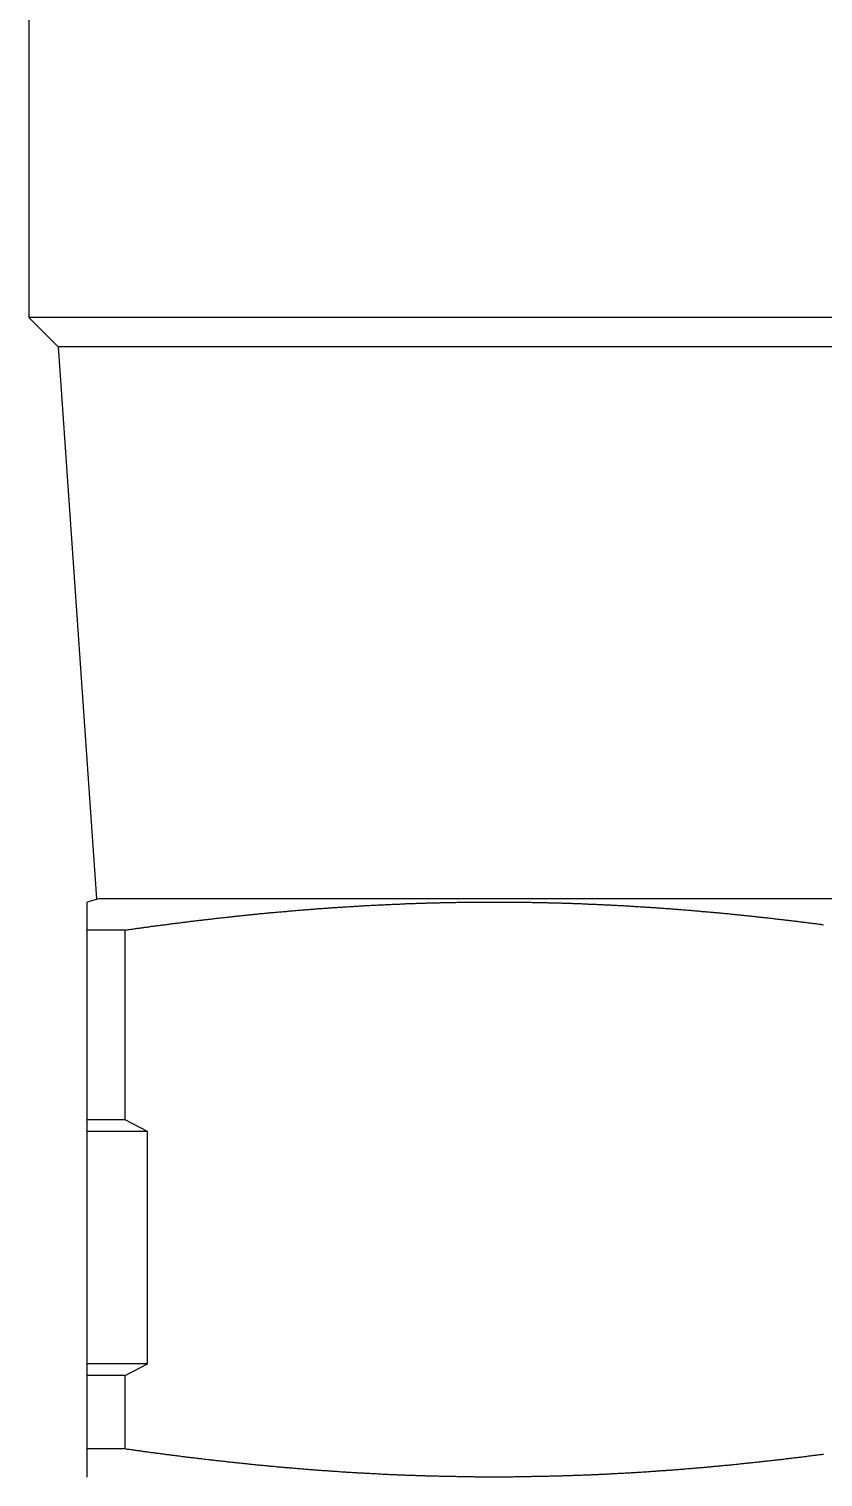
# Model space of a CAD drawing. Extents: x -1 to 104, y -14 to 81.
# Drawn here: x 88.81 to 95.64, y 7.49 to 19.95 of the extents above; entities that cross this region are included whole.
import ezdxf

# ---------------------------------------------------------------- set-up
doc = ezdxf.new("R2010")
doc.units = 0
doc.layers.get('0').update_dxf_attribs({"linetype": 'CONTINUOUS'})

msp = doc.modelspace()

# ---------------------------------------------------------------- linework, layer by layer
at = {"color": 7, "linetype": 'CONTINUOUS'}
for p, q in [((88.814, 20.468), (88.814, 17.468)), ((103.814, 17.468), (88.814, 17.468)), ((88.814, 17.468), (89.064, 17.218)), ((103.564, 17.218), (89.064, 17.218)), ((89.064, 17.218), (89.396, 12.468)), ((89.414, 12.468), (89.314, 12.441)), ((103.214, 12.468), (89.414, 12.468)), ((89.314, 7.495), (89.314, 12.441)), ((89.643, 12.2), (89.314, 12.2)), ((89.643, 10.568), (89.643, 12.2)), ((89.643, 10.568), (89.314, 10.568)), ((89.834, 10.468), (89.314, 10.468)), ((89.834, 10.468), (89.643, 10.568)), ((89.834, 8.468), (89.834, 10.468)), ((89.834, 8.468), (89.314, 8.468)), ((89.643, 8.368), (89.314, 8.368)), ((89.643, 8.368), (89.834, 8.468)), ((89.643, 7.736), (89.643, 8.368)), ((89.643, 7.736), (89.314, 7.736))]:
    msp.add_line(p, q, dxfattribs=at)
at = {"color": 7}
for points in [[(89.643, 12.2, 0), (89.652, 12.201, 0), (89.662, 12.203, 0), (89.671, 12.204, 0), (89.68, 12.205, 0), (89.69, 12.207, 0), (89.699, 12.208, 0), (89.709, 12.209, 0), (89.718, 12.211, 0), (89.727, 12.212, 0), (89.737, 12.213, 0), (89.746, 12.215, 0), (89.756, 12.216, 0), (89.765, 12.217, 0), (89.774, 12.219, 0), (89.784, 12.22, 0), (89.793, 12.221, 0), (89.803, 12.223, 0), (89.812, 12.224, 0), (89.821, 12.225, 0), (89.831, 12.226, 0), (89.84, 12.228, 0), (89.85, 12.229, 0), (89.859, 12.23, 0), (89.868, 12.232, 0), (89.878, 12.233, 0), (89.887, 12.234, 0), (89.897, 12.235, 0), (89.906, 12.236, 0), (89.915, 12.238, 0), (89.925, 12.239, 0), (89.934, 12.24, 0), (89.944, 12.242, 0), (89.953, 12.243, 0), (89.963, 12.244, 0), (89.972, 12.245, 0), (89.981, 12.246, 0), (89.991, 12.248, 0), (90, 12.249, 0), (90.01, 12.25, 0), (90.019, 12.251, 0), (90.028, 12.253, 0), (90.038, 12.254, 0), (90.047, 12.255, 0), (90.056, 12.256, 0), (90.066, 12.257, 0), (90.075, 12.259, 0), (90.085, 12.26, 0), (90.094, 12.261, 0), (90.104, 12.262, 0), (90.113, 12.263, 0), (90.122, 12.265, 0), (90.132, 12.266, 0), (90.141, 12.267, 0), (90.151, 12.268, 0), (90.16, 12.269, 0), (90.169, 12.27, 0), (90.179, 12.272, 0), (90.188, 12.273, 0), (90.198, 12.274, 0), (90.207, 12.275, 0), (90.217, 12.276, 0), (90.226, 12.277, 0), (90.235, 12.278, 0), (90.245, 12.28, 0), (90.254, 12.281, 0), (90.264, 12.282, 0), (90.273, 12.283, 0), (90.282, 12.284, 0), (90.292, 12.285, 0), (90.301, 12.286, 0), (90.311, 12.287, 0), (90.32, 12.289, 0), (90.33, 12.29, 0), (90.339, 12.291, 0), (90.349, 12.292, 0), (90.358, 12.293, 0), (90.367, 12.294, 0), (90.377, 12.295, 0), (90.386, 12.296, 0), (90.396, 12.297, 0), (90.405, 12.299, 0), (90.415, 12.3, 0), (90.424, 12.301, 0), (90.433, 12.302, 0), (90.443, 12.303, 0), (90.452, 12.304, 0), (90.462, 12.305, 0), (90.471, 12.306, 0), (90.481, 12.307, 0), (90.49, 12.308, 0), (90.499, 12.309, 0), (90.509, 12.31, 0), (90.518, 12.311, 0), (90.528, 12.312, 0), (90.537, 12.313, 0), (90.546, 12.314, 0), (90.556, 12.315, 0), (90.565, 12.316, 0), (90.575, 12.317, 0), (90.584, 12.318, 0), (90.594, 12.319, 0), (90.603, 12.32, 0), (90.612, 12.321, 0), (90.622, 12.322, 0), (90.631, 12.323, 0), (90.641, 12.324, 0), (90.65, 12.325, 0), (90.66, 12.326, 0), (90.669, 12.327, 0), (90.679, 12.328, 0), (90.688, 12.329, 0), (90.698, 12.33, 0), (90.707, 12.331, 0), (90.716, 12.332, 0), (90.726, 12.333, 0), (90.735, 12.334, 0), (90.745, 12.335, 0), (90.754, 12.336, 0), (90.764, 12.337, 0), (90.773, 12.338, 0), (90.782, 12.339, 0), (90.792, 12.339, 0), (90.801, 12.341, 0), (90.811, 12.341, 0), (90.82, 12.342, 0), (90.83, 12.343, 0), (90.839, 12.344, 0), (90.849, 12.345, 0), (90.858, 12.346, 0), (90.867, 12.347, 0), (90.877, 12.348, 0), (90.886, 12.349, 0), (90.896, 12.35, 0), (90.905, 12.35, 0), (90.915, 12.351, 0), (90.924, 12.352, 0), (90.934, 12.353, 0), (90.943, 12.354, 0), (90.953, 12.355, 0), (90.962, 12.356, 0), (90.971, 12.356, 0), (90.981, 12.357, 0), (90.99, 12.358, 0), (91, 12.359, 0), (91.009, 12.36, 0), (91.019, 12.361, 0), (91.028, 12.361, 0), (91.037, 12.362, 0), (91.047, 12.363, 0), (91.056, 12.364, 0), (91.066, 12.365, 0), (91.075, 12.366, 0), (91.085, 12.366, 0), (91.094, 12.367, 0), (91.104, 12.368, 0), (91.113, 12.369, 0), (91.123, 12.37, 0), (91.132, 12.37, 0), (91.141, 12.371, 0), (91.151, 12.372, 0), (91.16, 12.373, 0), (91.17, 12.373, 0), (91.179, 12.374, 0), (91.189, 12.375, 0), (91.198, 12.376, 0), (91.208, 12.376, 0), (91.217, 12.377, 0), (91.227, 12.378, 0), (91.236, 12.379, 0), (91.246, 12.379, 0), (91.255, 12.38, 0), (91.264, 12.381, 0), (91.274, 12.382, 0), (91.283, 12.382, 0), (91.293, 12.383, 0), (91.302, 12.384, 0), (91.312, 12.384, 0), (91.321, 12.385, 0), (91.331, 12.386, 0), (91.34, 12.386, 0), (91.35, 12.387, 0), (91.359, 12.388, 0), (91.369, 12.389, 0), (91.378, 12.389, 0), (91.388, 12.39, 0), (91.397, 12.391, 0), (91.406, 12.391, 0), (91.416, 12.392, 0), (91.425, 12.393, 0), (91.435, 12.393, 0), (91.444, 12.394, 0), (91.454, 12.395, 0), (91.463, 12.395, 0), (91.473, 12.396, 0), (91.482, 12.396, 0), (91.492, 12.397, 0), (91.501, 12.398, 0), (91.511, 12.398, 0), (91.52, 12.399, 0), (91.529, 12.399, 0), (91.539, 12.4, 0), (91.548, 12.401, 0), (91.558, 12.401, 0), (91.567, 12.402, 0), (91.577, 12.402, 0), (91.586, 12.403, 0), (91.596, 12.404, 0), (91.605, 12.404, 0), (91.615, 12.405, 0), (91.624, 12.405, 0), (91.634, 12.406, 0), (91.643, 12.406, 0), (91.653, 12.407, 0), (91.662, 12.408, 0), (91.672, 12.408, 0), (91.681, 12.409, 0), (91.691, 12.409, 0), (91.7, 12.41, 0), (91.709, 12.41, 0), (91.719, 12.411, 0), (91.728, 12.411, 0), (91.738, 12.412, 0), (91.747, 12.412, 0), (91.757, 12.413, 0), (91.766, 12.413, 0), (91.776, 12.414, 0), (91.785, 12.414, 0), (91.795, 12.415, 0), (91.804, 12.415, 0), (91.814, 12.416, 0), (91.823, 12.416, 0), (91.833, 12.417, 0), (91.842, 12.417, 0), (91.852, 12.418, 0), (91.861, 12.418, 0), (91.871, 12.418, 0), (91.88, 12.419, 0), (91.889, 12.419, 0), (91.899, 12.42, 0), (91.908, 12.42, 0), (91.918, 12.421, 0), (91.927, 12.421, 0), (91.937, 12.422, 0), (91.946, 12.422, 0), (91.956, 12.422, 0), (91.965, 12.423, 0), (91.975, 12.423, 0), (91.984, 12.424, 0), (91.994, 12.424, 0), (92.003, 12.424, 0), (92.013, 12.425, 0), (92.022, 12.425, 0), (92.032, 12.425, 0), (92.041, 12.426, 0), (92.051, 12.426, 0), (92.06, 12.427, 0), (92.07, 12.427, 0), (92.079, 12.427, 0), (92.089, 12.428, 0), (92.098, 12.428, 0), (92.108, 12.428, 0), (92.117, 12.429, 0), (92.126, 12.429, 0), (92.136, 12.429, 0), (92.145, 12.43, 0), (92.155, 12.43, 0), (92.164, 12.43, 0), (92.174, 12.431, 0), (92.183, 12.431, 0), (92.193, 12.431, 0), (92.202, 12.432, 0), (92.212, 12.432, 0), (92.221, 12.432, 0), (92.231, 12.432, 0), (92.24, 12.433, 0), (92.25, 12.433, 0), (92.259, 12.433, 0), (92.269, 12.434, 0), (92.278, 12.434, 0), (92.288, 12.434, 0), (92.297, 12.434, 0), (92.307, 12.435, 0), (92.316, 12.435, 0), (92.326, 12.435, 0), (92.335, 12.435, 0), (92.345, 12.435, 0), (92.354, 12.436, 0), (92.364, 12.436, 0), (92.373, 12.436, 0), (92.383, 12.436, 0), (92.392, 12.437, 0), (92.401, 12.437, 0), (92.411, 12.437, 0), (92.421, 12.437, 0), (92.43, 12.437, 0), (92.439, 12.438, 0), (92.449, 12.438, 0), (92.458, 12.438, 0), (92.468, 12.438, 0), (92.477, 12.438, 0), (92.487, 12.438, 0), (92.496, 12.439, 0), (92.506, 12.439, 0), (92.515, 12.439, 0), (92.525, 12.439, 0), (92.534, 12.439, 0), (92.544, 12.439, 0), (92.553, 12.439, 0), (92.563, 12.44, 0), (92.572, 12.44, 0), (92.582, 12.44, 0), (92.591, 12.44, 0), (92.601, 12.44, 0), (92.61, 12.44, 0), (92.62, 12.44, 0), (92.629, 12.44, 0), (92.639, 12.44, 0), (92.648, 12.441, 0), (92.658, 12.441, 0), (92.667, 12.441, 0), (92.677, 12.441, 0), (92.686, 12.441, 0), (92.696, 12.441, 0), (92.705, 12.441, 0), (92.715, 12.441, 0), (92.724, 12.441, 0), (92.734, 12.441, 0), (92.743, 12.441, 0), (92.753, 12.441, 0), (92.762, 12.441, 0), (92.772, 12.441, 0), (92.781, 12.441, 0), (92.79, 12.441, 0), (92.8, 12.441, 0), (92.809, 12.441, 0), (92.819, 12.441, 0), (92.829, 12.441, 0), (92.838, 12.441, 0), (92.847, 12.441, 0), (92.857, 12.441, 0), (92.866, 12.441, 0), (92.876, 12.441, 0), (92.885, 12.441, 0), (92.895, 12.441, 0), (92.904, 12.441, 0), (92.914, 12.441, 0), (92.923, 12.441, 0), (92.933, 12.441, 0), (92.942, 12.441, 0), (92.952, 12.441, 0), (92.961, 12.441, 0), (92.971, 12.441, 0), (92.98, 12.441, 0), (92.99, 12.44, 0), (92.999, 12.44, 0), (93.009, 12.44, 0), (93.018, 12.44, 0), (93.028, 12.44, 0), (93.037, 12.44, 0), (93.047, 12.44, 0), (93.056, 12.44, 0), (93.066, 12.44, 0), (93.075, 12.439, 0), (93.085, 12.439, 0), (93.094, 12.439, 0), (93.104, 12.439, 0), (93.113, 12.439, 0), (93.123, 12.439, 0), (93.132, 12.439, 0), (93.142, 12.438, 0), (93.151, 12.438, 0), (93.16, 12.438, 0), (93.17, 12.438, 0), (93.18, 12.438, 0), (93.189, 12.438, 0), (93.198, 12.437, 0), (93.208, 12.437, 0), (93.217, 12.437, 0), (93.227, 12.437, 0), (93.236, 12.437, 0), (93.246, 12.436, 0), (93.255, 12.436, 0), (93.265, 12.436, 0), (93.274, 12.436, 0), (93.284, 12.435, 0), (93.293, 12.435, 0), (93.303, 12.435, 0), (93.312, 12.435, 0), (93.322, 12.435, 0), (93.331, 12.434, 0), (93.341, 12.434, 0), (93.35, 12.434, 0), (93.36, 12.434, 0), (93.369, 12.433, 0), (93.379, 12.433, 0), (93.388, 12.433, 0), (93.398, 12.432, 0), (93.407, 12.432, 0), (93.417, 12.432, 0), (93.426, 12.432, 0), (93.436, 12.431, 0), (93.445, 12.431, 0), (93.455, 12.431, 0), (93.464, 12.43, 0), (93.474, 12.43, 0), (93.483, 12.43, 0), (93.493, 12.429, 0), (93.502, 12.429, 0), (93.511, 12.429, 0), (93.521, 12.428, 0), (93.53, 12.428, 0), (93.54, 12.428, 0), (93.549, 12.427, 0), (93.559, 12.427, 0), (93.568, 12.427, 0), (93.578, 12.426, 0), (93.587, 12.426, 0), (93.597, 12.425, 0), (93.606, 12.425, 0), (93.616, 12.425, 0), (93.625, 12.424, 0), (93.635, 12.424, 0), (93.644, 12.424, 0), (93.654, 12.423, 0), (93.663, 12.423, 0), (93.673, 12.422, 0), (93.682, 12.422, 0), (93.692, 12.422, 0), (93.701, 12.421, 0), (93.71, 12.421, 0), (93.72, 12.42, 0), (93.73, 12.42, 0), (93.739, 12.419, 0), (93.749, 12.419, 0), (93.758, 12.418, 0), (93.767, 12.418, 0), (93.777, 12.418, 0), (93.786, 12.417, 0), (93.796, 12.417, 0), (93.805, 12.416, 0), (93.815, 12.416, 0), (93.824, 12.415, 0), (93.834, 12.415, 0), (93.843, 12.414, 0), (93.853, 12.414, 0), (93.862, 12.413, 0), (93.872, 12.413, 0), (93.881, 12.412, 0), (93.891, 12.412, 0), (93.9, 12.411, 0), (93.909, 12.411, 0), (93.919, 12.41, 0), (93.928, 12.41, 0), (93.938, 12.409, 0), (93.947, 12.409, 0), (93.957, 12.408, 0), (93.966, 12.408, 0), (93.976, 12.407, 0), (93.985, 12.406, 0), (93.995, 12.406, 0), (94.004, 12.405, 0), (94.014, 12.405, 0), (94.023, 12.404, 0), (94.033, 12.404, 0), (94.042, 12.403, 0), (94.052, 12.402, 0), (94.061, 12.402, 0), (94.071, 12.401, 0), (94.08, 12.401, 0), (94.09, 12.4, 0), (94.099, 12.399, 0), (94.108, 12.399, 0), (94.118, 12.398, 0), (94.127, 12.398, 0), (94.137, 12.397, 0), (94.146, 12.396, 0), (94.156, 12.396, 0), (94.165, 12.395, 0), (94.175, 12.395, 0), (94.184, 12.394, 0), (94.194, 12.393, 0), (94.203, 12.393, 0), (94.213, 12.392, 0), (94.222, 12.391, 0), (94.231, 12.391, 0), (94.241, 12.39, 0), (94.25, 12.389, 0), (94.26, 12.389, 0), (94.269, 12.388, 0), (94.279, 12.387, 0), (94.288, 12.386, 0), (94.298, 12.386, 0), (94.307, 12.385, 0), (94.317, 12.384, 0), (94.326, 12.384, 0), (94.336, 12.383, 0), (94.345, 12.382, 0), (94.355, 12.382, 0), (94.364, 12.381, 0), (94.373, 12.38, 0), (94.383, 12.379, 0), (94.392, 12.379, 0), (94.402, 12.378, 0), (94.411, 12.377, 0), (94.421, 12.376, 0), (94.43, 12.376, 0), (94.44, 12.375, 0), (94.449, 12.374, 0), (94.459, 12.373, 0), (94.468, 12.373, 0), (94.478, 12.372, 0), (94.487, 12.371, 0), (94.496, 12.37, 0), (94.506, 12.37, 0), (94.515, 12.369, 0), (94.525, 12.368, 0), (94.534, 12.367, 0), (94.544, 12.366, 0), (94.553, 12.366, 0), (94.563, 12.365, 0), (94.572, 12.364, 0), (94.582, 12.363, 0), (94.591, 12.362, 0), (94.6, 12.361, 0), (94.61, 12.361, 0), (94.619, 12.36, 0), (94.629, 12.359, 0), (94.638, 12.358, 0), (94.648, 12.357, 0), (94.657, 12.356, 0), (94.666, 12.356, 0), (94.676, 12.355, 0), (94.685, 12.354, 0), (94.695, 12.353, 0), (94.704, 12.352, 0), (94.714, 12.351, 0), (94.723, 12.35, 0), (94.733, 12.35, 0), (94.742, 12.349, 0), (94.752, 12.348, 0), (94.761, 12.347, 0), (94.77, 12.346, 0), (94.78, 12.345, 0), (94.789, 12.344, 0), (94.799, 12.343, 0), (94.808, 12.342, 0), (94.818, 12.341, 0), (94.827, 12.341, 0), (94.837, 12.339, 0), (94.846, 12.339, 0), (94.856, 12.338, 0), (94.865, 12.337, 0), (94.874, 12.336, 0), (94.884, 12.335, 0), (94.893, 12.334, 0), (94.903, 12.333, 0), (94.912, 12.332, 0), (94.922, 12.331, 0), (94.931, 12.33, 0), (94.94, 12.329, 0), (94.95, 12.328, 0), (94.959, 12.327, 0), (94.969, 12.326, 0), (94.978, 12.325, 0), (94.988, 12.324, 0), (94.997, 12.323, 0), (95.007, 12.322, 0), (95.016, 12.321, 0), (95.025, 12.32, 0), (95.035, 12.319, 0), (95.044, 12.318, 0), (95.054, 12.317, 0), (95.063, 12.316, 0), (95.073, 12.315, 0), (95.082, 12.314, 0), (95.091, 12.313, 0), (95.101, 12.312, 0), (95.11, 12.311, 0), (95.12, 12.31, 0), (95.129, 12.309, 0), (95.139, 12.308, 0), (95.148, 12.307, 0), (95.157, 12.306, 0), (95.167, 12.305, 0), (95.176, 12.304, 0), (95.186, 12.303, 0), (95.195, 12.302, 0), (95.205, 12.301, 0), (95.214, 12.3, 0), (95.223, 12.299, 0), (95.233, 12.297, 0), (95.242, 12.296, 0), (95.252, 12.295, 0), (95.261, 12.294, 0), (95.27, 12.293, 0), (95.28, 12.292, 0), (95.289, 12.291, 0), (95.299, 12.29, 0), (95.308, 12.289, 0), (95.318, 12.287, 0), (95.327, 12.286, 0), (95.337, 12.285, 0), (95.346, 12.284, 0), (95.355, 12.283, 0), (95.365, 12.282, 0), (95.374, 12.281, 0), (95.384, 12.28, 0), (95.393, 12.278, 0), (95.402, 12.277, 0), (95.412, 12.276, 0), (95.421, 12.275, 0), (95.431, 12.274, 0), (95.44, 12.273, 0), (95.45, 12.272, 0), (95.459, 12.27, 0), (95.468, 12.269, 0), (95.478, 12.268, 0), (95.487, 12.267, 0), (95.497, 12.266, 0), (95.506, 12.265, 0), (95.515, 12.263, 0), (95.525, 12.262, 0), (95.534, 12.261, 0), (95.544, 12.26, 0), (95.553, 12.259, 0), (95.562, 12.257, 0), (95.572, 12.256, 0), (95.581, 12.255, 0), (95.591, 12.254, 0), (95.6, 12.253, 0), (95.61, 12.251, 0), (95.619, 12.25, 0), (95.628, 12.249, 0), (95.638, 12.248, 0), (95.647, 12.246, 0)], [(95.647, 7.689, 0), (95.638, 7.688, 0), (95.628, 7.687, 0), (95.619, 7.686, 0), (95.61, 7.685, 0), (95.6, 7.683, 0), (95.591, 7.682, 0), (95.581, 7.681, 0), (95.572, 7.68, 0), (95.562, 7.679, 0), (95.553, 7.677, 0), (95.544, 7.676, 0), (95.534, 7.675, 0), (95.525, 7.674, 0), (95.515, 7.673, 0), (95.506, 7.671, 0), (95.497, 7.67, 0), (95.487, 7.669, 0), (95.478, 7.668, 0), (95.468, 7.667, 0), (95.459, 7.666, 0), (95.45, 7.664, 0), (95.44, 7.663, 0), (95.431, 7.662, 0), (95.421, 7.661, 0), (95.412, 7.66, 0), (95.402, 7.659, 0), (95.393, 7.657, 0), (95.384, 7.656, 0), (95.374, 7.655, 0), (95.365, 7.654, 0), (95.355, 7.653, 0), (95.346, 7.652, 0), (95.337, 7.651, 0), (95.327, 7.65, 0), (95.318, 7.648, 0), (95.308, 7.647, 0), (95.299, 7.646, 0), (95.289, 7.645, 0), (95.28, 7.644, 0), (95.27, 7.643, 0), (95.261, 7.642, 0), (95.252, 7.641, 0), (95.242, 7.64, 0), (95.233, 7.639, 0), (95.223, 7.637, 0), (95.214, 7.636, 0), (95.205, 7.635, 0), (95.195, 7.634, 0), (95.186, 7.633, 0), (95.176, 7.632, 0), (95.167, 7.631, 0), (95.157, 7.63, 0), (95.148, 7.629, 0), (95.139, 7.628, 0), (95.129, 7.627, 0), (95.12, 7.626, 0), (95.11, 7.625, 0), (95.101, 7.624, 0), (95.091, 7.623, 0), (95.082, 7.622, 0), (95.073, 7.621, 0), (95.063, 7.62, 0), (95.054, 7.619, 0), (95.044, 7.618, 0), (95.035, 7.617, 0), (95.025, 7.616, 0), (95.016, 7.615, 0), (95.007, 7.614, 0), (94.997, 7.613, 0), (94.988, 7.612, 0), (94.978, 7.611, 0), (94.969, 7.61, 0), (94.959, 7.609, 0), (94.95, 7.608, 0), (94.94, 7.607, 0), (94.931, 7.606, 0), (94.922, 7.605, 0), (94.912, 7.604, 0), (94.903, 7.603, 0), (94.893, 7.602, 0), (94.884, 7.601, 0), (94.874, 7.6, 0), (94.865, 7.599, 0), (94.856, 7.598, 0), (94.846, 7.597, 0), (94.837, 7.596, 0), (94.827, 7.595, 0), (94.818, 7.595, 0), (94.808, 7.594, 0), (94.799, 7.593, 0), (94.789, 7.592, 0), (94.78, 7.591, 0), (94.77, 7.59, 0), (94.761, 7.589, 0), (94.752, 7.588, 0), (94.742, 7.587, 0), (94.733, 7.586, 0), (94.723, 7.586, 0), (94.714, 7.585, 0), (94.704, 7.584, 0), (94.695, 7.583, 0), (94.685, 7.582, 0), (94.676, 7.581, 0), (94.666, 7.58, 0), (94.657, 7.58, 0), (94.648, 7.579, 0), (94.638, 7.578, 0), (94.629, 7.577, 0), (94.619, 7.576, 0), (94.61, 7.575, 0), (94.6, 7.574, 0), (94.591, 7.574, 0), (94.582, 7.573, 0), (94.572, 7.572, 0), (94.563, 7.571, 0), (94.553, 7.57, 0), (94.544, 7.57, 0), (94.534, 7.569, 0), (94.525, 7.568, 0), (94.515, 7.567, 0), (94.506, 7.566, 0), (94.496, 7.566, 0), (94.487, 7.565, 0), (94.478, 7.564, 0), (94.468, 7.563, 0), (94.459, 7.563, 0), (94.449, 7.562, 0), (94.44, 7.561, 0), (94.43, 7.56, 0), (94.421, 7.56, 0), (94.411, 7.559, 0), (94.402, 7.558, 0), (94.392, 7.557, 0), (94.383, 7.557, 0), (94.373, 7.556, 0), (94.364, 7.555, 0), (94.355, 7.554, 0), (94.345, 7.554, 0), (94.336, 7.553, 0), (94.326, 7.552, 0), (94.317, 7.552, 0), (94.307, 7.551, 0), (94.298, 7.55, 0), (94.288, 7.549, 0), (94.279, 7.549, 0), (94.269, 7.548, 0), (94.26, 7.547, 0), (94.25, 7.547, 0), (94.241, 7.546, 0), (94.231, 7.545, 0), (94.222, 7.545, 0), (94.213, 7.544, 0), (94.203, 7.543, 0), (94.194, 7.543, 0), (94.184, 7.542, 0), (94.175, 7.541, 0), (94.165, 7.541, 0), (94.156, 7.54, 0), (94.146, 7.54, 0), (94.137, 7.539, 0), (94.127, 7.538, 0), (94.118, 7.538, 0), (94.108, 7.537, 0), (94.099, 7.536, 0), (94.09, 7.536, 0), (94.08, 7.535, 0), (94.071, 7.535, 0), (94.061, 7.534, 0), (94.052, 7.533, 0), (94.042, 7.533, 0), (94.033, 7.532, 0), (94.023, 7.532, 0), (94.014, 7.531, 0), (94.004, 7.531, 0), (93.995, 7.53, 0), (93.985, 7.529, 0), (93.976, 7.529, 0), (93.966, 7.528, 0), (93.957, 7.528, 0), (93.947, 7.527, 0), (93.938, 7.527, 0), (93.928, 7.526, 0), (93.919, 7.526, 0), (93.909, 7.525, 0), (93.9, 7.525, 0), (93.891, 7.524, 0), (93.881, 7.524, 0), (93.872, 7.523, 0), (93.862, 7.523, 0), (93.853, 7.522, 0), (93.843, 7.522, 0), (93.834, 7.521, 0), (93.824, 7.521, 0), (93.815, 7.52, 0), (93.805, 7.52, 0), (93.796, 7.519, 0), (93.786, 7.519, 0), (93.777, 7.518, 0), (93.767, 7.518, 0), (93.758, 7.517, 0), (93.749, 7.517, 0), (93.739, 7.517, 0), (93.73, 7.516, 0), (93.72, 7.516, 0), (93.71, 7.515, 0), (93.701, 7.515, 0), (93.692, 7.514, 0), (93.682, 7.514, 0), (93.673, 7.514, 0), (93.663, 7.513, 0), (93.654, 7.513, 0), (93.644, 7.512, 0), (93.635, 7.512, 0), (93.625, 7.512, 0), (93.616, 7.511, 0), (93.606, 7.511, 0), (93.597, 7.51, 0), (93.587, 7.51, 0), (93.578, 7.51, 0), (93.568, 7.509, 0), (93.559, 7.509, 0), (93.549, 7.509, 0), (93.54, 7.508, 0), (93.53, 7.508, 0), (93.521, 7.508, 0), (93.511, 7.507, 0), (93.502, 7.507, 0), (93.493, 7.507, 0), (93.483, 7.506, 0), (93.474, 7.506, 0), (93.464, 7.506, 0), (93.455, 7.505, 0), (93.445, 7.505, 0), (93.436, 7.505, 0), (93.426, 7.504, 0), (93.417, 7.504, 0), (93.407, 7.504, 0), (93.398, 7.503, 0), (93.388, 7.503, 0), (93.379, 7.503, 0), (93.369, 7.503, 0), (93.36, 7.502, 0), (93.35, 7.502, 0), (93.341, 7.502, 0), (93.331, 7.502, 0), (93.322, 7.501, 0), (93.312, 7.501, 0), (93.303, 7.501, 0), (93.293, 7.501, 0), (93.284, 7.5, 0), (93.274, 7.5, 0), (93.265, 7.5, 0), (93.255, 7.5, 0), (93.246, 7.5, 0), (93.236, 7.499, 0), (93.227, 7.499, 0), (93.217, 7.499, 0), (93.208, 7.499, 0), (93.198, 7.499, 0), (93.189, 7.498, 0), (93.18, 7.498, 0), (93.17, 7.498, 0), (93.16, 7.498, 0), (93.151, 7.498, 0), (93.142, 7.498, 0), (93.132, 7.497, 0), (93.123, 7.497, 0), (93.113, 7.497, 0), (93.104, 7.497, 0), (93.094, 7.497, 0), (93.085, 7.497, 0), (93.075, 7.497, 0), (93.066, 7.496, 0), (93.056, 7.496, 0), (93.047, 7.496, 0), (93.037, 7.496, 0), (93.028, 7.496, 0), (93.018, 7.496, 0), (93.009, 7.496, 0), (92.999, 7.496, 0), (92.99, 7.496, 0), (92.98, 7.495, 0), (92.971, 7.495, 0), (92.961, 7.495, 0), (92.952, 7.495, 0), (92.942, 7.495, 0), (92.933, 7.495, 0), (92.923, 7.495, 0), (92.914, 7.495, 0), (92.904, 7.495, 0), (92.895, 7.495, 0), (92.885, 7.495, 0), (92.876, 7.495, 0), (92.866, 7.495, 0), (92.857, 7.495, 0), (92.847, 7.495, 0), (92.838, 7.495, 0), (92.829, 7.495, 0), (92.819, 7.495, 0), (92.809, 7.495, 0), (92.8, 7.495, 0), (92.79, 7.495, 0), (92.781, 7.495, 0), (92.772, 7.495, 0), (92.762, 7.495, 0), (92.753, 7.495, 0), (92.743, 7.495, 0), (92.734, 7.495, 0), (92.724, 7.495, 0), (92.715, 7.495, 0), (92.705, 7.495, 0), (92.696, 7.495, 0), (92.686, 7.495, 0), (92.677, 7.495, 0), (92.667, 7.495, 0), (92.658, 7.495, 0), (92.648, 7.495, 0), (92.639, 7.496, 0), (92.629, 7.496, 0), (92.62, 7.496, 0), (92.61, 7.496, 0), (92.601, 7.496, 0), (92.591, 7.496, 0), (92.582, 7.496, 0), (92.572, 7.496, 0), (92.563, 7.496, 0), (92.553, 7.497, 0), (92.544, 7.497, 0), (92.534, 7.497, 0), (92.525, 7.497, 0), (92.515, 7.497, 0), (92.506, 7.497, 0), (92.496, 7.497, 0), (92.487, 7.498, 0), (92.477, 7.498, 0), (92.468, 7.498, 0), (92.459, 7.498, 0), (92.449, 7.498, 0), (92.439, 7.498, 0), (92.43, 7.499, 0), (92.421, 7.499, 0), (92.411, 7.499, 0), (92.401, 7.499, 0), (92.392, 7.499, 0), (92.383, 7.5, 0), (92.373, 7.5, 0), (92.364, 7.5, 0), (92.354, 7.5, 0), (92.345, 7.5, 0), (92.335, 7.501, 0), (92.326, 7.501, 0), (92.316, 7.501, 0), (92.307, 7.501, 0), (92.297, 7.502, 0), (92.288, 7.502, 0), (92.278, 7.502, 0), (92.269, 7.502, 0), (92.259, 7.503, 0), (92.25, 7.503, 0), (92.24, 7.503, 0), (92.231, 7.503, 0), (92.221, 7.504, 0), (92.212, 7.504, 0), (92.202, 7.504, 0), (92.193, 7.505, 0), (92.183, 7.505, 0), (92.174, 7.505, 0), (92.164, 7.506, 0), (92.155, 7.506, 0), (92.145, 7.506, 0), (92.136, 7.507, 0), (92.126, 7.507, 0), (92.117, 7.507, 0), (92.108, 7.508, 0), (92.098, 7.508, 0), (92.089, 7.508, 0), (92.079, 7.509, 0), (92.07, 7.509, 0), (92.06, 7.509, 0), (92.051, 7.51, 0), (92.041, 7.51, 0), (92.032, 7.51, 0), (92.022, 7.511, 0), (92.013, 7.511, 0), (92.003, 7.512, 0), (91.994, 7.512, 0), (91.984, 7.512, 0), (91.975, 7.513, 0), (91.965, 7.513, 0), (91.956, 7.514, 0), (91.946, 7.514, 0), (91.937, 7.514, 0), (91.927, 7.515, 0), (91.918, 7.515, 0), (91.908, 7.516, 0), (91.899, 7.516, 0), (91.889, 7.517, 0), (91.88, 7.517, 0), (91.871, 7.517, 0), (91.861, 7.518, 0), (91.852, 7.518, 0), (91.842, 7.519, 0), (91.833, 7.519, 0), (91.823, 7.52, 0), (91.814, 7.52, 0), (91.804, 7.521, 0), (91.795, 7.521, 0), (91.785, 7.522, 0), (91.776, 7.522, 0), (91.766, 7.523, 0), (91.757, 7.523, 0), (91.747, 7.524, 0), (91.738, 7.524, 0), (91.728, 7.525, 0), (91.719, 7.525, 0), (91.709, 7.526, 0), (91.7, 7.526, 0), (91.691, 7.527, 0), (91.681, 7.527, 0), (91.672, 7.528, 0), (91.662, 7.528, 0), (91.653, 7.529, 0), (91.643, 7.529, 0), (91.634, 7.53, 0), (91.624, 7.531, 0), (91.615, 7.531, 0), (91.605, 7.532, 0), (91.596, 7.532, 0), (91.586, 7.533, 0), (91.577, 7.533, 0), (91.567, 7.534, 0), (91.558, 7.535, 0), (91.548, 7.535, 0), (91.539, 7.536, 0), (91.529, 7.536, 0), (91.52, 7.537, 0), (91.511, 7.538, 0), (91.501, 7.538, 0), (91.492, 7.539, 0), (91.482, 7.54, 0), (91.473, 7.54, 0), (91.463, 7.541, 0), (91.454, 7.541, 0), (91.444, 7.542, 0), (91.435, 7.543, 0), (91.425, 7.543, 0), (91.416, 7.544, 0), (91.406, 7.545, 0), (91.397, 7.545, 0), (91.388, 7.546, 0), (91.378, 7.547, 0), (91.369, 7.547, 0), (91.359, 7.548, 0), (91.35, 7.549, 0), (91.34, 7.549, 0), (91.331, 7.55, 0), (91.321, 7.551, 0), (91.312, 7.552, 0), (91.302, 7.552, 0), (91.293, 7.553, 0), (91.283, 7.554, 0), (91.274, 7.554, 0), (91.264, 7.555, 0), (91.255, 7.556, 0), (91.246, 7.557, 0), (91.236, 7.557, 0), (91.227, 7.558, 0), (91.217, 7.559, 0), (91.208, 7.56, 0), (91.198, 7.56, 0), (91.189, 7.561, 0), (91.179, 7.562, 0), (91.17, 7.563, 0), (91.16, 7.563, 0), (91.151, 7.564, 0), (91.141, 7.565, 0), (91.132, 7.566, 0), (91.123, 7.566, 0), (91.113, 7.567, 0), (91.104, 7.568, 0), (91.094, 7.569, 0), (91.085, 7.57, 0), (91.075, 7.57, 0), (91.066, 7.571, 0), (91.056, 7.572, 0), (91.047, 7.573, 0), (91.037, 7.574, 0), (91.028, 7.574, 0), (91.019, 7.575, 0), (91.009, 7.576, 0), (91, 7.577, 0), (90.99, 7.578, 0), (90.981, 7.579, 0), (90.971, 7.58, 0), (90.962, 7.58, 0), (90.953, 7.581, 0), (90.943, 7.582, 0), (90.934, 7.583, 0), (90.924, 7.584, 0), (90.915, 7.585, 0), (90.905, 7.586, 0), (90.896, 7.586, 0), (90.886, 7.587, 0), (90.877, 7.588, 0), (90.867, 7.589, 0), (90.858, 7.59, 0), (90.849, 7.591, 0), (90.839, 7.592, 0), (90.83, 7.593, 0), (90.82, 7.594, 0), (90.811, 7.595, 0), (90.801, 7.595, 0), (90.792, 7.596, 0), (90.782, 7.597, 0), (90.773, 7.598, 0), (90.764, 7.599, 0), (90.754, 7.6, 0), (90.745, 7.601, 0), (90.735, 7.602, 0), (90.726, 7.603, 0), (90.716, 7.604, 0), (90.707, 7.605, 0), (90.698, 7.606, 0), (90.688, 7.607, 0), (90.679, 7.608, 0), (90.669, 7.609, 0), (90.66, 7.61, 0), (90.65, 7.611, 0), (90.641, 7.612, 0), (90.631, 7.613, 0), (90.622, 7.614, 0), (90.612, 7.615, 0), (90.603, 7.616, 0), (90.594, 7.617, 0), (90.584, 7.618, 0), (90.575, 7.619, 0), (90.565, 7.62, 0), (90.556, 7.621, 0), (90.546, 7.622, 0), (90.537, 7.623, 0), (90.528, 7.624, 0), (90.518, 7.625, 0), (90.509, 7.626, 0), (90.499, 7.627, 0), (90.49, 7.628, 0), (90.481, 7.629, 0), (90.471, 7.63, 0), (90.462, 7.631, 0), (90.452, 7.632, 0), (90.443, 7.633, 0), (90.433, 7.634, 0), (90.424, 7.635, 0), (90.415, 7.636, 0), (90.405, 7.637, 0), (90.396, 7.639, 0), (90.386, 7.64, 0), (90.377, 7.641, 0), (90.367, 7.642, 0), (90.358, 7.643, 0), (90.349, 7.644, 0), (90.339, 7.645, 0), (90.33, 7.646, 0), (90.32, 7.647, 0), (90.311, 7.648, 0), (90.301, 7.65, 0), (90.292, 7.651, 0), (90.282, 7.652, 0), (90.273, 7.653, 0), (90.264, 7.654, 0), (90.254, 7.655, 0), (90.245, 7.656, 0), (90.235, 7.657, 0), (90.226, 7.659, 0), (90.217, 7.66, 0), (90.207, 7.661, 0), (90.198, 7.662, 0), (90.188, 7.663, 0), (90.179, 7.664, 0), (90.169, 7.666, 0), (90.16, 7.667, 0), (90.151, 7.668, 0), (90.141, 7.669, 0), (90.132, 7.67, 0), (90.122, 7.671, 0), (90.113, 7.673, 0), (90.104, 7.674, 0), (90.094, 7.675, 0), (90.085, 7.676, 0), (90.075, 7.677, 0), (90.066, 7.679, 0), (90.056, 7.68, 0), (90.047, 7.681, 0), (90.038, 7.682, 0), (90.028, 7.683, 0), (90.019, 7.685, 0), (90.01, 7.686, 0), (90, 7.687, 0), (89.991, 7.688, 0), (89.981, 7.689, 0), (89.972, 7.691, 0), (89.963, 7.692, 0), (89.953, 7.693, 0), (89.944, 7.694, 0), (89.934, 7.696, 0), (89.925, 7.697, 0), (89.915, 7.698, 0), (89.906, 7.699, 0), (89.897, 7.701, 0), (89.887, 7.702, 0), (89.878, 7.703, 0), (89.868, 7.704, 0), (89.859, 7.706, 0), (89.85, 7.707, 0), (89.84, 7.708, 0), (89.831, 7.71, 0), (89.821, 7.711, 0), (89.812, 7.712, 0), (89.803, 7.713, 0), (89.793, 7.715, 0), (89.784, 7.716, 0), (89.774, 7.717, 0), (89.765, 7.719, 0), (89.756, 7.72, 0), (89.746, 7.721, 0), (89.737, 7.723, 0), (89.727, 7.724, 0), (89.718, 7.725, 0), (89.709, 7.727, 0), (89.699, 7.728, 0), (89.69, 7.729, 0), (89.68, 7.731, 0), (89.671, 7.732, 0), (89.662, 7.733, 0), (89.652, 7.735, 0), (89.643, 7.736, 0)]]:
    msp.add_polyline3d(points, dxfattribs=at)

doc.saveas('drawing.dxf')
